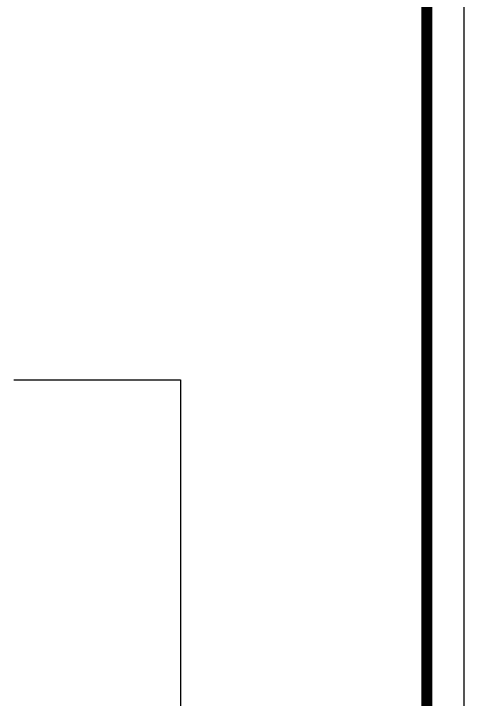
# Model space of a CAD drawing. Extents: x 58467 to 79089, y -33726 to -17391.
# Drawn here: x 72399.3 to 72455.8, y -20302.9 to -20216.8 of the extents above; entities that cross this region are included whole.
import ezdxf

# ---------------------------------------------------------------- set-up
doc = ezdxf.new("R2010")
doc.units = 0
doc.header["$LTSCALE"] = 100
doc.linetypes.add('HIDDEN2', pattern=[0.1875, 0.125, -0.0625])
doc.layers.add('+ENTE-HVAC-VRF-KLİMA BAKIR BORU', color=52, linetype='COPPER_LINE', lineweight=30)
doc.layers.add('+ENTE-ST-DOSEME USTU KONDDRENAJ', color=110, linetype='DOSEMEUSTUKONDENSDRENAJ_LINE', lineweight=40)
for name, color, linetype in [('3-cam', 4, 'Continuous'), ('DTR', 24, 'Continuous'), ('Kompozit', 122, 'Continuous')]:
    doc.layers.add(name, color=color, linetype=linetype)
doc.linetypes.add('COPPER_LINE', pattern='A,35,-10,["COPPER",Standard,S=15,R=0,X=-0.075,Y=-7.5],-95', length=140)
doc.linetypes.add('DOSEMEUSTUKONDENSDRENAJ_LINE', pattern='A,300,-40,["CD",Standard,S=15,R=0,X=-35,Y=-7.5],0', length=340)

# ---------------------------------------------------------------- blocks, each defined once
blk = doc.blocks.new('A$C56216D09')
at = {"layer": '3-cam'}
for p, q in [((3722.203, -2673.368, 1.307), (3722.203, -535.573, 1.307)), ((3722.703, -2673.368, 1.307), (3722.703, -535.573, 1.307)), ((3722.855, -2673.368, 1.307), (3722.855, -535.573, 1.307)), ((3723.355, -535.573, 1.307), (3723.355, -2674.52, 1.307))]:
    blk.add_line(p, q, dxfattribs=at)
at = {"layer": '3-cam', "color": 1, "linetype": 'HIDDEN2', "ltscale": 5, "const_width": 0.152, "elevation": 1.307}
blk.add_lwpolyline([(3722.779, -2673.368), (3722.779, -535.572)], dxfattribs=at)
at = {"layer": 'DTR', "color": 252}
for p, q in [((3722.303, -2673.368, 1.307), (3722.303, -535.523, 1.307)), ((3722.403, -2673.368, 1.307), (3722.403, -535.523, 1.307)), ((3722.503, -2673.368, 1.307), (3722.503, -535.523, 1.307)), ((3722.603, -2673.368, 1.307), (3722.603, -535.523, 1.307)), ((3722.955, -2673.368, 1.307), (3722.955, -535.523, 1.307)), ((3723.055, -2673.368, 1.307), (3723.055, -535.523, 1.307)), ((3723.155, -2673.368, 1.307), (3723.155, -535.523, 1.307)), ((3723.255, -2673.368, 1.307), (3723.255, -535.523, 1.307))]:
    blk.add_line(p, q, dxfattribs=at)
at = {"layer": 'Kompozit', "elevation": 1.307}
blk.add_lwpolyline([(2061.011, -2678.62), (3727.487, -2678.62), (3727.487, -517.73)], dxfattribs=at)
blk = doc.blocks.new('2. KAT SAĞ')
at = {"layer": '+ENTE-HVAC-VRF-KLİMA BAKIR BORU', "color": 2, "linetype": 'Continuous'}
for p, q in [((54187.102, -32963.829, -3.539), (54207.996, -32963.829, -3.539)), ((54207.996, -32963.829, -3.539), (54207.996, -33131.019, -3.539))]:
    blk.add_line(p, q, dxfattribs=at)

msp = doc.modelspace()

# ---------------------------------------------------------------- block references
at = {"layer": '+ENTE-ST-DOSEME USTU KONDDRENAJ', "color": 3, "linetype": 'Continuous'}
msp.add_blockref('2. KAT SAĞ', (18212.194, 12701.082), dxfattribs=at)
msp.add_blockref('A$C56216D09', (68728.358, -18634.533, -1.307))

doc.saveas('drawing.dxf')
